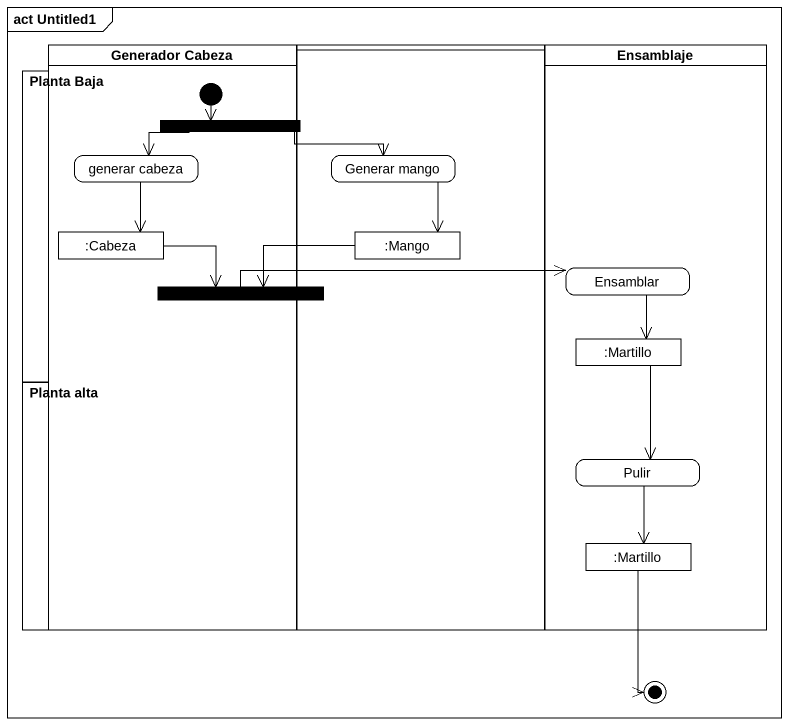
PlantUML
@startuml
mainframe act Untitled1
hide empty description
state "Generador Cabeza" as Generador_Cabeza <<partition>> {
  state "generar cabeza" as generar_cabeza
  state fork1 <<fork>>
  state ":Cabeza" as Cabeza <<object>>
  [*] --> fork1
}
state " " as lane1 <<partition>> {
  state "Generar mango" as Generar_mango
  state ":Mango" as Mango <<object>>
}
state Ensamblaje <<partition>> {
  state Ensamblar
  state ":Martillo" as Martillo <<object>>
  state Pulir
  state ":Martillo" as Martillo_2 <<object>>
}
state "Planta Baja" as Planta_Baja <<partition>> {
  state fork2 <<join>>
}
state "Planta alta" as Planta_alta <<partition>>
state final1 <<end>>
generar_cabeza --> Cabeza
fork1 -left-> generar_cabeza
fork1 -right-> Generar_mango
Generar_mango --> Mango
Cabeza -right-> fork2
Mango -left-> fork2
Ensamblar --> Martillo
fork2 -right-> Ensamblar
Martillo --> Pulir
Pulir --> Martillo_2
Martillo_2 --> final1
@enduml
